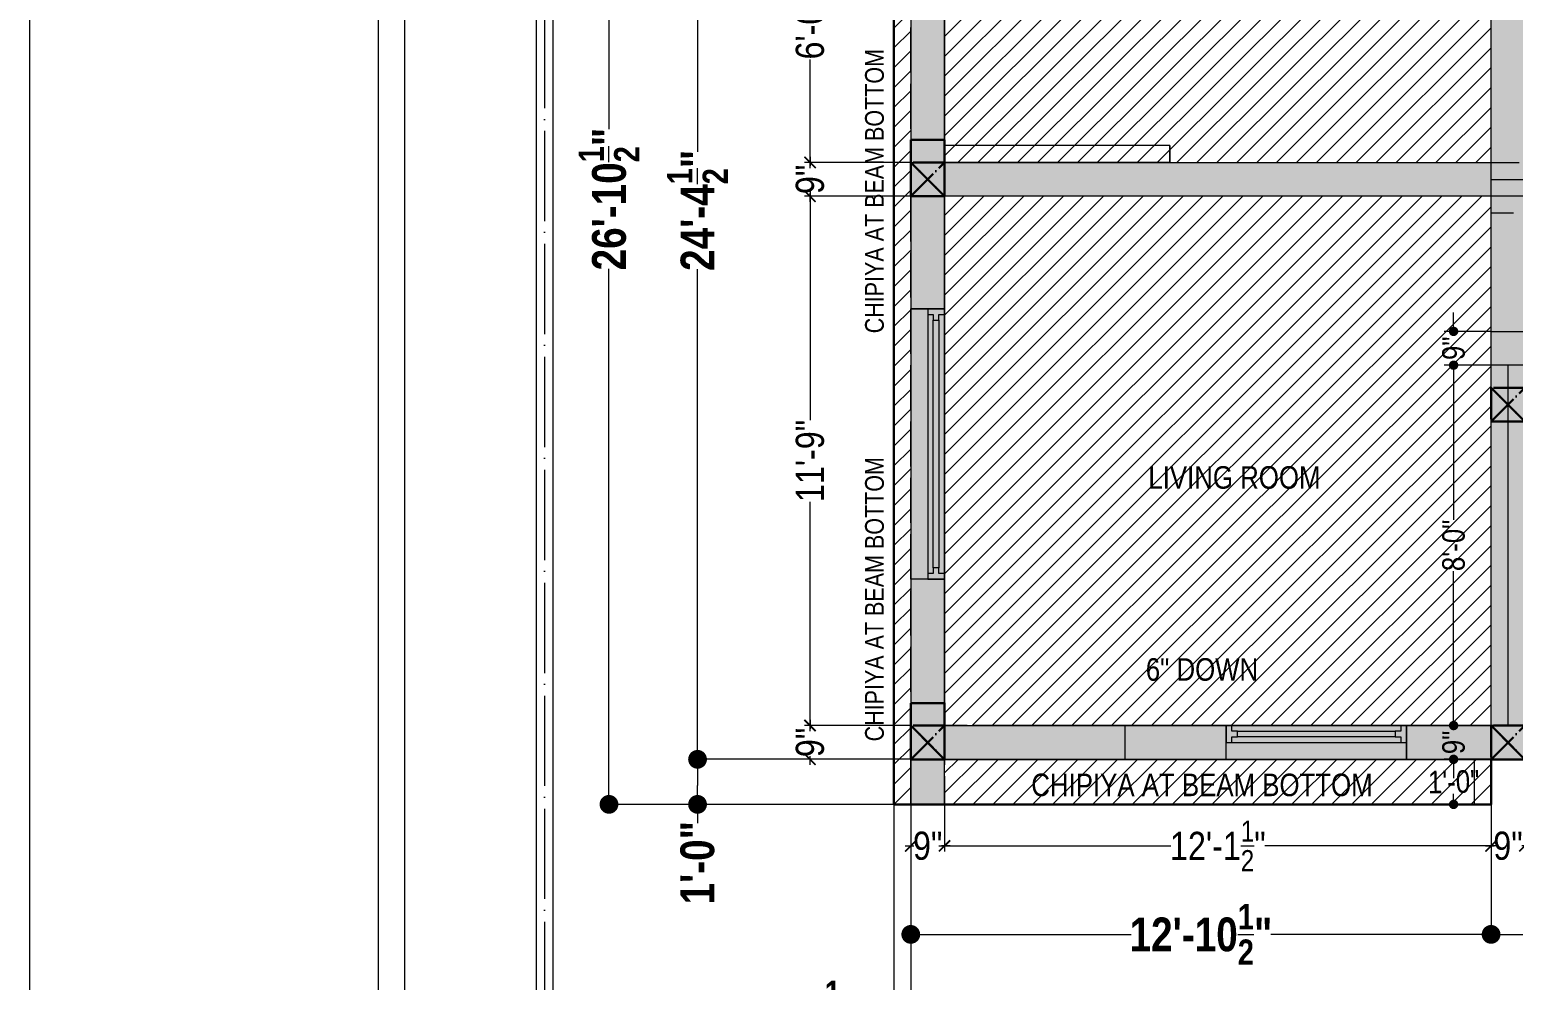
# Model space of a CAD drawing. Header units: millimetres. Extents: x 56222 to 154870, y -176352 to -121287.
# Drawn here: x 147873.1 to 148268.1, y -176090.8 to -175837.6 of the extents above; entities that cross this region are included whole.
import ezdxf

# ---------------------------------------------------------------- set-up
doc = ezdxf.new("R2010")
doc.units = ezdxf.units.MM
doc.header["$MEASUREMENT"] = 0
doc.header["$PDMODE"] = 35
doc.linetypes.add('ACAD_ISO02W100', pattern=[15, 12, -3])
doc.linetypes.add('ACAD_ISO04W100', pattern=[30, 24, -3, 0, -3])
doc.layers.get('Defpoints').update_dxf_attribs({"color": 220})
for name, color, linetype, lineweight in [('COLUMN', 1, 'Continuous', 30), ('COLUMN ( CENTER MARK )_', 5, 'ACAD_ISO04W100', 30), ('FIRST FLOOR ( TEXT )', 7, 'Continuous', 9), ('GROUND FLOOR', 7, 'Continuous', 9), ('GROUND FLOOR  ( PLINE )', 251, 'Continuous', 30), ('GROUND FLOOR ( DW_RAIL )', 7, 'Continuous', 9), ('SECTION', 7, 'Continuous', 9), ('X_SHEET', 7, 'Continuous', 9), ('XX~SLAB ( BEAM )~ ( DIM )', 7, 'Continuous', 9), ('XX~SLAB ( BEAM )~ ( HATCH )', 1, 'Continuous', 9), ('XX~SLAB ( HATCH )', 7, 'Continuous', 9), ('XX~STR BEAM', 5, 'ACAD_ISO02W100', 9)]:
    doc.layers.add(name, color=color, linetype=linetype, lineweight=lineweight)
doc.layers.add('GROUND FLOOR  ( Text )', color=251, linetype='Continuous')
doc.layers.add('XX~SLAB ( HATCH )~ PLINE', color=251, linetype='Continuous', lineweight=9, plot=False)
doc.layers.add('XX~SLAB ( PLINE )', color=251, linetype='Continuous', plot=False)
doc.styles.add('Cn BT~6', font='swissc.ttf', dxfattribs={"height": 6})
doc.styles.add("Cn_BT_0'-0", font='swissc.ttf')
doc.styles.add('Cn_BT_7½', font='swissc.ttf', dxfattribs={"height": 7.5})
doc.styles.add('Cn_BT_9 ( BOLD )', font='swisscb.ttf', dxfattribs={"height": 9})
doc.styles.add('KATHA', font='swissc.ttf')
doc.dimstyles.new('Cn BT~6', dxfattribs={"dimtxt": 0.18, "dimasz": 2.5, "dimexe": 2.5, "dimexo": 0, "dimgap": 0.09, "dimtad": 0, "dimdec": 3, "dimzin": 3, "dimdsep": 46, "dimlunit": 4, "dimtxsty": 'Cn BT~6', "dimblk": 'DOT', "dimcen": 0.09, "dimdle": 2, "dimclrd": 250, "dimclre": 250, "dimclrt": 5, "dimadec": 0, "dimazin": 0, "dimtfac": 0.75, "dimtdec": 3, "dimtofl": 0, "dimtmove": 0, "dimatfit": 3, "dimfxl": 1, "dimtolj": 1, "dimtzin": 0, "dimlwd": 15, "dimlwe": 15, "dimarcsym": 0})
doc.dimstyles.new('Cn_BT_7½', dxfattribs={"dimtxt": 9, "dimasz": 3, "dimexe": 1.5, "dimexo": 0, "dimgap": 0.09, "dimtad": 0, "dimdec": 3, "dimzin": 3, "dimdsep": 46, "dimlunit": 4, "dimtxsty": 'Cn_BT_7½', "dimblk": 'ARCHTICK', "dimcen": 0.09, "dimdle": 1.5, "dimclrd": 251, "dimclre": 251, "dimclrt": 14, "dimadec": 0, "dimazin": 0, "dimtfac": 0.75, "dimtdec": 3, "dimtofl": 0, "dimtmove": 0, "dimatfit": 3, "dimfxl": 0, "dimtolj": 1, "dimtzin": 0, "dimlwd": 15, "dimlwe": 15, "dimarcsym": 0})
doc.dimstyles.new('Cn_BT_9 ( BOLD )', dxfattribs={"dimtxt": 9, "dimasz": 5, "dimexe": 1.5, "dimexo": 0, "dimgap": 0.09, "dimtad": 0, "dimzin": 3, "dimdsep": 46, "dimlunit": 4, "dimtxsty": 'Cn_BT_9 ( BOLD )', "dimblk": 'DOT', "dimcen": 0.09, "dimdle": 1.5, "dimclrd": 251, "dimclre": 251, "dimclrt": 5, "dimadec": 0, "dimazin": 0, "dimtfac": 0.75, "dimtofl": 0, "dimtmove": 0, "dimatfit": 3, "dimfxl": 0, "dimtolj": 1, "dimtzin": 0, "dimlwd": 15, "dimlwe": 15, "dimarcsym": 0})
pattern_1 = [(45, (148103.1876, -176043.9437), (-2.65165, 2.65165), [])]
pattern_2 = [(45, (148116.6876, -175971.9437), (-2.65165, 2.65165), [])]

# ---------------------------------------------------------------- blocks, each defined once
blk = doc.blocks.new('_ArchTick')
at = {"color": 0, "linetype": 'ByBlock', "const_width": 0.15}
blk.add_lwpolyline([(-0.5, -0.5), (0.5, 0.5)], dxfattribs=at)
blk = doc.blocks.new('*D195')
at = {"layer": 'Defpoints', "color": 0, "transparency": 16777216}
for p in [(148107.69, -175800.94), (148080.87, -175872.94), (148107.69, -175872.94)]:
    blk.add_point(p, dxfattribs=at)
at = {"layer": 'XX~SLAB ( BEAM )~ ( DIM )', "color": 251, "lineweight": 15, "transparency": 16777216}
for p, q in [((148107.69, -175800.94), (148079.37, -175800.94)), ((148080.87, -175799.44), (148080.87, -175828.43)), ((148080.87, -175874.44), (148080.87, -175845.46)), ((148107.69, -175872.94), (148079.37, -175872.94))]:
    blk.add_line(p, q, dxfattribs=at)
at = {"layer": 'XX~SLAB ( BEAM )~ ( DIM )', "color": 251, "lineweight": 15, "transparency": 16777216, "xscale": 3, "yscale": 3, "zscale": 3}
for p, rotation in [((148080.87, -175800.94), 90), ((148080.87, -175872.94), 270)]:
    blk.add_blockref('_ArchTick', p, dxfattribs=dict(at, rotation=rotation))
at = {"layer": 'XX~SLAB ( BEAM )~ ( DIM )', "color": 14, "transparency": 16777216, "insert": (148080.87, -175836.94), "char_height": 7.5, "attachment_point": 5, "rotation": 90, "style": 'Cn_BT_7½'}
blk.add_mtext('\\A1;6\'-0"', dxfattribs=at)
blk = doc.blocks.new('*D194')
at = {"layer": 'Defpoints', "color": 0, "transparency": 16777216}
for p in [(148107.69, -175872.94), (148080.87, -175881.94), (148107.69, -175881.94)]:
    blk.add_point(p, dxfattribs=at)
at = {"layer": 'XX~SLAB ( BEAM )~ ( DIM )', "color": 251, "lineweight": 15, "transparency": 16777216}
for p, q in [((148080.87, -175871.44), (148080.87, -175873.79)), ((148107.69, -175872.94), (148079.37, -175872.94)), ((148107.69, -175881.94), (148079.37, -175881.94)), ((148080.87, -175883.44), (148080.87, -175881.1))]:
    blk.add_line(p, q, dxfattribs=at)
at = {"layer": 'XX~SLAB ( BEAM )~ ( DIM )', "color": 251, "lineweight": 15, "transparency": 16777216, "xscale": 3, "yscale": 3, "zscale": 3}
for p, rotation in [((148080.87, -175872.94), 90), ((148080.87, -175881.94), 270)]:
    blk.add_blockref('_ArchTick', p, dxfattribs=dict(at, rotation=rotation))
at = {"layer": 'XX~SLAB ( BEAM )~ ( DIM )', "color": 14, "transparency": 16777216, "insert": (148080.87, -175877.44), "char_height": 7.5, "attachment_point": 5, "rotation": 90, "style": 'Cn_BT_7½'}
blk.add_mtext('\\A1;9"', dxfattribs=at)
blk = doc.blocks.new('*D193')
at = {"layer": 'Defpoints', "color": 0, "transparency": 16777216}
for p in [(148107.69, -175881.94), (148080.87, -176022.94), (148107.69, -176022.94)]:
    blk.add_point(p, dxfattribs=at)
at = {"layer": 'XX~SLAB ( BEAM )~ ( DIM )', "color": 251, "lineweight": 15, "transparency": 16777216}
for p, q in [((148107.69, -175881.94), (148079.37, -175881.94)), ((148080.87, -175880.44), (148080.87, -175941.58)), ((148080.87, -176024.44), (148080.87, -175963.3)), ((148107.69, -176022.94), (148079.37, -176022.94))]:
    blk.add_line(p, q, dxfattribs=at)
at = {"layer": 'XX~SLAB ( BEAM )~ ( DIM )', "color": 251, "lineweight": 15, "transparency": 16777216, "xscale": 3, "yscale": 3, "zscale": 3}
for p, rotation in [((148080.87, -175881.94), 90), ((148080.87, -176022.94), 270)]:
    blk.add_blockref('_ArchTick', p, dxfattribs=dict(at, rotation=rotation))
at = {"layer": 'XX~SLAB ( BEAM )~ ( DIM )', "color": 14, "transparency": 16777216, "insert": (148080.87, -175952.44), "char_height": 7.5, "attachment_point": 5, "rotation": 90, "style": 'Cn_BT_7½'}
blk.add_mtext('\\A1;11\'-9"', dxfattribs=at)
blk = doc.blocks.new('*D192')
at = {"layer": 'Defpoints', "color": 0, "transparency": 16777216}
for p in [(148107.69, -176022.94), (148080.87, -176031.94), (148107.69, -176031.94)]:
    blk.add_point(p, dxfattribs=at)
at = {"layer": 'XX~SLAB ( BEAM )~ ( DIM )', "color": 251, "lineweight": 15, "transparency": 16777216}
for p, q in [((148080.87, -176021.44), (148080.87, -176023.79)), ((148107.69, -176022.94), (148079.37, -176022.94)), ((148107.69, -176031.94), (148079.37, -176031.94)), ((148080.87, -176033.44), (148080.87, -176031.1))]:
    blk.add_line(p, q, dxfattribs=at)
at = {"layer": 'XX~SLAB ( BEAM )~ ( DIM )', "color": 251, "lineweight": 15, "transparency": 16777216, "xscale": 3, "yscale": 3, "zscale": 3}
for p, rotation in [((148080.87, -176022.94), 90), ((148080.87, -176031.94), 270)]:
    blk.add_blockref('_ArchTick', p, dxfattribs=dict(at, rotation=rotation))
at = {"layer": 'XX~SLAB ( BEAM )~ ( DIM )', "color": 14, "transparency": 16777216, "insert": (148080.87, -176027.44), "char_height": 7.5, "attachment_point": 5, "rotation": 90, "style": 'Cn_BT_7½'}
blk.add_mtext('\\A1;9"', dxfattribs=at)
blk = doc.blocks.new('*D176')
at = {"layer": 'Defpoints', "color": 0, "transparency": 16777216}
for p in [(148107.69, -176043.94), (148116.69, -176043.94), (148116.69, -176055)]:
    blk.add_point(p, dxfattribs=at)
at = {"layer": 'XX~SLAB ( BEAM )~ ( DIM )', "color": 251, "lineweight": 15, "transparency": 16777216}
for p, q in [((148107.69, -176043.94), (148107.69, -176056.5)), ((148116.69, -176043.94), (148116.69, -176056.5)), ((148106.19, -176055), (148108.53, -176055)), ((148118.19, -176055), (148115.84, -176055))]:
    blk.add_line(p, q, dxfattribs=at)
at = {"layer": 'XX~SLAB ( BEAM )~ ( DIM )', "color": 251, "lineweight": 15, "transparency": 16777216, "xscale": 3, "yscale": 3, "zscale": 3, "rotation": 180}
blk.add_blockref('_ArchTick', (148107.69, -176055), dxfattribs=at)
at = {"layer": 'XX~SLAB ( BEAM )~ ( DIM )', "color": 251, "lineweight": 15, "transparency": 16777216, "xscale": 3, "yscale": 3, "zscale": 3}
blk.add_blockref('_ArchTick', (148116.69, -176055), dxfattribs=at)
at = {"layer": 'XX~SLAB ( BEAM )~ ( DIM )', "color": 14, "transparency": 16777216, "insert": (148112.19, -176055), "char_height": 7.5, "attachment_point": 5, "style": 'Cn_BT_7½'}
blk.add_mtext('\\A1;9"', dxfattribs=at)
blk = doc.blocks.new('*D175')
at = {"layer": 'Defpoints', "color": 0, "transparency": 16777216}
for p in [(148116.69, -176043.94), (148262.19, -176043.94), (148262.19, -176055)]:
    blk.add_point(p, dxfattribs=at)
at = {"layer": 'XX~SLAB ( BEAM )~ ( DIM )', "color": 251, "lineweight": 15, "transparency": 16777216}
for p, q in [((148116.69, -176043.94), (148116.69, -176056.5)), ((148262.19, -176043.94), (148262.19, -176056.5)), ((148115.19, -176055), (148176.9, -176055)), ((148263.69, -176055), (148201.97, -176055))]:
    blk.add_line(p, q, dxfattribs=at)
at = {"layer": 'XX~SLAB ( BEAM )~ ( DIM )', "color": 251, "lineweight": 15, "transparency": 16777216, "xscale": 3, "yscale": 3, "zscale": 3, "rotation": 180}
blk.add_blockref('_ArchTick', (148116.69, -176055), dxfattribs=at)
at = {"layer": 'XX~SLAB ( BEAM )~ ( DIM )', "color": 251, "lineweight": 15, "transparency": 16777216, "xscale": 3, "yscale": 3, "zscale": 3}
blk.add_blockref('_ArchTick', (148262.19, -176055), dxfattribs=at)
at = {"layer": 'XX~SLAB ( BEAM )~ ( DIM )', "color": 14, "transparency": 16777216, "insert": (148189.44, -176055), "char_height": 7.5, "attachment_point": 5, "style": 'Cn_BT_7½'}
blk.add_mtext('\\A1;12\'-1{\\H0.750000x;\\S1/2;}"', dxfattribs=at)
blk = doc.blocks.new('*D174')
at = {"layer": 'Defpoints', "color": 0, "transparency": 16777216}
for p in [(148271.19, -176031.94), (148262.19, -176043.94), (148271.19, -176055)]:
    blk.add_point(p, dxfattribs=at)
at = {"layer": 'XX~SLAB ( BEAM )~ ( DIM )', "color": 251, "lineweight": 15, "transparency": 16777216}
for p, q in [((148271.19, -176031.94), (148271.19, -176056.5)), ((148262.19, -176043.94), (148262.19, -176056.5)), ((148260.69, -176055), (148263.03, -176055)), ((148272.69, -176055), (148270.34, -176055))]:
    blk.add_line(p, q, dxfattribs=at)
at = {"layer": 'XX~SLAB ( BEAM )~ ( DIM )', "color": 251, "lineweight": 15, "transparency": 16777216, "xscale": 3, "yscale": 3, "zscale": 3, "rotation": 180}
blk.add_blockref('_ArchTick', (148262.19, -176055), dxfattribs=at)
at = {"layer": 'XX~SLAB ( BEAM )~ ( DIM )', "color": 251, "lineweight": 15, "transparency": 16777216, "xscale": 3, "yscale": 3, "zscale": 3}
blk.add_blockref('_ArchTick', (148271.19, -176055), dxfattribs=at)
at = {"layer": 'XX~SLAB ( BEAM )~ ( DIM )', "color": 14, "transparency": 16777216, "insert": (148266.69, -176055), "char_height": 7.5, "attachment_point": 5, "style": 'Cn_BT_7½'}
blk.add_mtext('\\A1;9"', dxfattribs=at)
blk = doc.blocks.new('_Dot')
at = {"color": 0, "linetype": 'ByBlock', "lineweight": -2}
blk.add_line((-0.5, 0), (-1, 0), dxfattribs=at)
at = {"color": 0, "linetype": 'ByBlock', "const_width": 0.5}
blk.add_lwpolyline([(-0.25, 0, 1), (0.25, 0, 1)], format="xyb", close=True, dxfattribs=at)
blk = doc.blocks.new('*D162')
at = {"layer": 'Defpoints', "color": 0, "transparency": 16777216}
for p in [(148262.19, -175917.94), (148252.21, -175926.94), (148262.19, -175926.94)]:
    blk.add_point(p, dxfattribs=at)
at = {"layer": 'XX~SLAB ( BEAM )~ ( DIM )', "color": 250, "lineweight": 15, "transparency": 16777216}
for p, q in [((148252.21, -175915.44), (148252.21, -175912.94)), ((148262.19, -175917.94), (148249.71, -175917.94)), ((148262.19, -175926.94), (148249.71, -175926.94)), ((148252.21, -175929.44), (148252.21, -175931.94))]:
    blk.add_line(p, q, dxfattribs=at)
at = {"layer": 'XX~SLAB ( BEAM )~ ( DIM )', "color": 250, "lineweight": 15, "transparency": 16777216, "xscale": 2.5, "yscale": 2.5, "zscale": 2.5}
for p, rotation in [((148252.21, -175917.94), 270), ((148252.21, -175926.94), 90)]:
    blk.add_blockref('_Dot', p, dxfattribs=dict(at, rotation=rotation))
at = {"layer": 'XX~SLAB ( BEAM )~ ( DIM )', "color": 5, "transparency": 16777216, "insert": (148252.21, -175922.44), "char_height": 6, "attachment_point": 5, "rotation": 90, "style": 'Cn BT~6'}
blk.add_mtext('\\A1;9"', dxfattribs=at)
blk = doc.blocks.new('*D161')
at = {"layer": 'Defpoints', "color": 0, "transparency": 16777216}
for p in [(148262.19, -175926.94), (148252.21, -176022.94), (148262.19, -176022.94)]:
    blk.add_point(p, dxfattribs=at)
at = {"layer": 'XX~SLAB ( BEAM )~ ( DIM )', "color": 250, "lineweight": 15, "transparency": 16777216}
for p, q in [((148262.19, -175926.94), (148249.71, -175926.94)), ((148252.21, -175929.44), (148252.21, -175968.11)), ((148252.21, -176020.44), (148252.21, -175981.78)), ((148262.19, -176022.94), (148249.71, -176022.94))]:
    blk.add_line(p, q, dxfattribs=at)
at = {"layer": 'XX~SLAB ( BEAM )~ ( DIM )', "color": 250, "lineweight": 15, "transparency": 16777216, "xscale": 2.5, "yscale": 2.5, "zscale": 2.5}
for p, rotation in [((148252.21, -175926.94), 90), ((148252.21, -176022.94), 270)]:
    blk.add_blockref('_Dot', p, dxfattribs=dict(at, rotation=rotation))
at = {"layer": 'XX~SLAB ( BEAM )~ ( DIM )', "color": 5, "transparency": 16777216, "insert": (148252.21, -175974.94), "char_height": 6, "attachment_point": 5, "rotation": 90, "style": 'Cn BT~6'}
blk.add_mtext('\\A1;8\'-0"', dxfattribs=at)
blk = doc.blocks.new('*D160')
at = {"layer": 'Defpoints', "color": 0, "transparency": 16777216}
for p in [(148262.19, -176022.94), (148252.21, -176031.94), (148262.19, -176031.94)]:
    blk.add_point(p, dxfattribs=at)
at = {"layer": 'XX~SLAB ( BEAM )~ ( DIM )', "color": 250, "lineweight": 15, "transparency": 16777216}
for p, q in [((148252.21, -176020.44), (148252.21, -176017.94)), ((148262.19, -176022.94), (148249.71, -176022.94)), ((148262.19, -176031.94), (148249.71, -176031.94)), ((148252.21, -176034.44), (148252.21, -176036.94))]:
    blk.add_line(p, q, dxfattribs=at)
at = {"layer": 'XX~SLAB ( BEAM )~ ( DIM )', "color": 250, "lineweight": 15, "transparency": 16777216, "xscale": 2.5, "yscale": 2.5, "zscale": 2.5}
for p, rotation in [((148252.21, -176022.94), 270), ((148252.21, -176031.94), 90)]:
    blk.add_blockref('_Dot', p, dxfattribs=dict(at, rotation=rotation))
at = {"layer": 'XX~SLAB ( BEAM )~ ( DIM )', "color": 5, "transparency": 16777216, "insert": (148252.21, -176027.44), "char_height": 6, "attachment_point": 5, "rotation": 90, "style": 'Cn BT~6'}
blk.add_mtext('\\A1;9"', dxfattribs=at)
blk = doc.blocks.new('*D158')
at = {"layer": 'Defpoints', "color": 0, "transparency": 16777216}
for p in [(148107.69, -175739.44), (148050.92, -176031.94), (148107.69, -176031.94)]:
    blk.add_point(p, dxfattribs=at)
at = {"layer": 'XX~SLAB ( BEAM )~ ( DIM )', "color": 251, "lineweight": 15, "transparency": 16777216}
for p, q in [((148107.69, -175739.44), (148049.42, -175739.44)), ((148050.92, -175744.44), (148050.92, -175870.07)), ((148050.92, -176026.94), (148050.92, -175901.32)), ((148107.69, -176031.94), (148049.42, -176031.94))]:
    blk.add_line(p, q, dxfattribs=at)
at = {"layer": 'XX~SLAB ( BEAM )~ ( DIM )', "color": 251, "lineweight": 15, "transparency": 16777216, "xscale": 5, "yscale": 5, "zscale": 5}
for p, rotation in [((148050.92, -175739.44), 90), ((148050.92, -176031.94), 270)]:
    blk.add_blockref('_Dot', p, dxfattribs=dict(at, rotation=rotation))
at = {"layer": 'XX~SLAB ( BEAM )~ ( DIM )', "color": 5, "transparency": 16777216, "insert": (148050.92, -175885.69), "char_height": 9, "attachment_point": 5, "rotation": 90, "style": 'Cn_BT_9 ( BOLD )'}
blk.add_mtext('\\A1;24\'-4{\\H0.750000x;\\S1/2;}"', dxfattribs=at)
blk = doc.blocks.new('*D157')
at = {"layer": 'Defpoints', "color": 0, "transparency": 16777216}
for p in [(148107.69, -176031.94), (148050.92, -176043.94), (148103.19, -176043.94)]:
    blk.add_point(p, dxfattribs=at)
at = {"layer": 'XX~SLAB ( BEAM )~ ( DIM )', "color": 251, "lineweight": 15, "transparency": 16777216}
for p, q in [((148107.69, -176031.94), (148049.42, -176031.94)), ((148050.92, -176036.94), (148050.92, -176038.94)), ((148103.19, -176043.94), (148049.42, -176043.94)), ((148050.92, -176043.94), (148050.92, -176048.94))]:
    blk.add_line(p, q, dxfattribs=at)
at = {"layer": 'XX~SLAB ( BEAM )~ ( DIM )', "color": 251, "lineweight": 15, "transparency": 16777216, "xscale": 5, "yscale": 5, "zscale": 5}
for p, rotation in [((148050.92, -176031.94), 90), ((148050.92, -176043.94), 270)]:
    blk.add_blockref('_Dot', p, dxfattribs=dict(at, rotation=rotation))
at = {"layer": 'XX~SLAB ( BEAM )~ ( DIM )', "color": 5, "transparency": 16777216, "insert": (148050.92, -176059.49), "char_height": 9, "attachment_point": 5, "rotation": 90, "style": 'Cn_BT_9 ( BOLD )'}
blk.add_mtext('\\A1;1\'-0"', dxfattribs=at)
blk = doc.blocks.new('*D154')
at = {"layer": 'Defpoints', "color": 0, "transparency": 16777216}
for p in [(148103.19, -175721.44), (148027.34, -176043.94), (148103.19, -176043.94)]:
    blk.add_point(p, dxfattribs=at)
at = {"layer": 'XX~SLAB ( BEAM )~ ( DIM )', "color": 251, "lineweight": 15, "transparency": 16777216}
for p, q in [((148103.19, -175721.44), (148025.84, -175721.44)), ((148027.34, -175726.44), (148027.34, -175864.07)), ((148027.34, -176038.94), (148027.34, -175901.31)), ((148103.19, -176043.94), (148025.84, -176043.94))]:
    blk.add_line(p, q, dxfattribs=at)
at = {"layer": 'XX~SLAB ( BEAM )~ ( DIM )', "color": 251, "lineweight": 15, "transparency": 16777216, "xscale": 5, "yscale": 5, "zscale": 5}
for p, rotation in [((148027.34, -175721.44), 90), ((148027.34, -176043.94), 270)]:
    blk.add_blockref('_Dot', p, dxfattribs=dict(at, rotation=rotation))
at = {"layer": 'XX~SLAB ( BEAM )~ ( DIM )', "color": 5, "transparency": 16777216, "insert": (148027.34, -175882.69), "char_height": 9, "attachment_point": 5, "rotation": 90, "style": 'Cn_BT_9 ( BOLD )'}
blk.add_mtext('\\A1;26\'-10{\\H0.750000x;\\S1/2;}"', dxfattribs=at)
blk = doc.blocks.new('*D152')
at = {"layer": 'Defpoints', "color": 0, "transparency": 16777216}
for p in [(148103.19, -176043.94), (148107.69, -176043.94), (148107.69, -176098.99)]:
    blk.add_point(p, dxfattribs=at)
at = {"layer": 'XX~SLAB ( BEAM )~ ( DIM )', "color": 251, "lineweight": 15, "transparency": 16777216}
for p, q in [((148103.19, -176043.94), (148103.19, -176100.49)), ((148107.69, -176043.94), (148107.69, -176100.49)), ((148098.19, -176098.99), (148093.19, -176098.99)), ((148112.69, -176098.99), (148117.69, -176098.99))]:
    blk.add_line(p, q, dxfattribs=at)
at = {"layer": 'XX~SLAB ( BEAM )~ ( DIM )', "color": 251, "lineweight": 15, "transparency": 16777216, "xscale": 5, "yscale": 5, "zscale": 5}
blk.add_blockref('_Dot', (148103.19, -176098.99), dxfattribs=at)
at = {"layer": 'XX~SLAB ( BEAM )~ ( DIM )', "color": 251, "lineweight": 15, "transparency": 16777216, "xscale": 5, "yscale": 5, "zscale": 5, "rotation": 180}
blk.add_blockref('_Dot', (148107.69, -176098.99), dxfattribs=at)
at = {"layer": 'XX~SLAB ( BEAM )~ ( DIM )', "color": 5, "transparency": 16777216, "insert": (148086.49, -176098.99), "char_height": 9, "attachment_point": 5, "style": 'Cn_BT_9 ( BOLD )'}
blk.add_mtext('\\A1;4{\\H0.750000x;\\S1/2;}"', dxfattribs=at)
blk = doc.blocks.new('*D151')
at = {"layer": 'Defpoints', "color": 0, "transparency": 16777216}
for p in [(148107.69, -176043.94), (148262.19, -176043.94), (148262.19, -176078.58)]:
    blk.add_point(p, dxfattribs=at)
at = {"layer": 'XX~SLAB ( BEAM )~ ( DIM )', "color": 251, "lineweight": 15, "transparency": 16777216}
for p, q in [((148107.69, -176043.94), (148107.69, -176080.08)), ((148262.19, -176043.94), (148262.19, -176080.08)), ((148112.69, -176078.58), (148166.34, -176078.58)), ((148257.19, -176078.58), (148203.54, -176078.58))]:
    blk.add_line(p, q, dxfattribs=at)
at = {"layer": 'XX~SLAB ( BEAM )~ ( DIM )', "color": 251, "lineweight": 15, "transparency": 16777216, "xscale": 5, "yscale": 5, "zscale": 5, "rotation": 180}
blk.add_blockref('_Dot', (148107.69, -176078.58), dxfattribs=at)
at = {"layer": 'XX~SLAB ( BEAM )~ ( DIM )', "color": 251, "lineweight": 15, "transparency": 16777216, "xscale": 5, "yscale": 5, "zscale": 5}
blk.add_blockref('_Dot', (148262.19, -176078.58), dxfattribs=at)
at = {"layer": 'XX~SLAB ( BEAM )~ ( DIM )', "color": 5, "transparency": 16777216, "insert": (148184.94, -176078.58), "char_height": 9, "attachment_point": 5, "style": 'Cn_BT_9 ( BOLD )'}
blk.add_mtext('\\A1;12\'-10{\\H0.750000x;\\S1/2;}"', dxfattribs=at)
blk = doc.blocks.new('*D150')
at = {"layer": 'Defpoints', "color": 0, "transparency": 16777216}
for p in [(148418.19, -176031.94), (148262.19, -176043.94), (148418.19, -176078.58)]:
    blk.add_point(p, dxfattribs=at)
at = {"layer": 'XX~SLAB ( BEAM )~ ( DIM )', "color": 251, "lineweight": 15, "transparency": 16777216}
for p, q in [((148418.19, -176031.94), (148418.19, -176080.08)), ((148262.19, -176043.94), (148262.19, -176080.08)), ((148267.19, -176078.58), (148326.65, -176078.58)), ((148413.19, -176078.58), (148353.73, -176078.58))]:
    blk.add_line(p, q, dxfattribs=at)
at = {"layer": 'XX~SLAB ( BEAM )~ ( DIM )', "color": 251, "lineweight": 15, "transparency": 16777216, "xscale": 5, "yscale": 5, "zscale": 5, "rotation": 180}
blk.add_blockref('_Dot', (148262.19, -176078.58), dxfattribs=at)
at = {"layer": 'XX~SLAB ( BEAM )~ ( DIM )', "color": 251, "lineweight": 15, "transparency": 16777216, "xscale": 5, "yscale": 5, "zscale": 5}
blk.add_blockref('_Dot', (148418.19, -176078.58), dxfattribs=at)
at = {"layer": 'XX~SLAB ( BEAM )~ ( DIM )', "color": 5, "transparency": 16777216, "insert": (148340.19, -176078.58), "char_height": 9, "attachment_point": 5, "style": 'Cn_BT_9 ( BOLD )'}
blk.add_mtext('\\A1;13\'-0"', dxfattribs=at)
blk = doc.blocks.new('*D147')
at = {"layer": 'Defpoints', "color": 0, "transparency": 16777216}
for p in [(148107.69, -176043.94), (148508.19, -176043.94), (148508.19, -176098.99)]:
    blk.add_point(p, dxfattribs=at)
at = {"layer": 'XX~SLAB ( BEAM )~ ( DIM )', "color": 251, "lineweight": 15, "transparency": 16777216}
for p, q in [((148107.69, -176043.94), (148107.69, -176100.49)), ((148508.19, -176043.94), (148508.19, -176100.49)), ((148112.69, -176098.99), (148292.3, -176098.99)), ((148503.19, -176098.99), (148323.58, -176098.99))]:
    blk.add_line(p, q, dxfattribs=at)
at = {"layer": 'XX~SLAB ( BEAM )~ ( DIM )', "color": 251, "lineweight": 15, "transparency": 16777216, "xscale": 5, "yscale": 5, "zscale": 5, "rotation": 180}
blk.add_blockref('_Dot', (148107.69, -176098.99), dxfattribs=at)
at = {"layer": 'XX~SLAB ( BEAM )~ ( DIM )', "color": 251, "lineweight": 15, "transparency": 16777216, "xscale": 5, "yscale": 5, "zscale": 5}
blk.add_blockref('_Dot', (148508.19, -176098.99), dxfattribs=at)
at = {"layer": 'XX~SLAB ( BEAM )~ ( DIM )', "color": 5, "transparency": 16777216, "insert": (148307.94, -176098.99), "char_height": 9, "attachment_point": 5, "style": 'Cn_BT_9 ( BOLD )'}
blk.add_mtext('\\A1;33\'-4{\\H0.750000x;\\S1/2;}"', dxfattribs=at)
blk = doc.blocks.new('*D146')
at = {"layer": 'Defpoints', "color": 0, "transparency": 16777216}
for p in [(148103.19, -176043.94), (148508.19, -176043.94), (148508.19, -176121.67)]:
    blk.add_point(p, dxfattribs=at)
at = {"layer": 'XX~SLAB ( BEAM )~ ( DIM )', "color": 251, "lineweight": 15, "transparency": 16777216}
for p, q in [((148103.19, -176043.94), (148103.19, -176123.17)), ((148508.19, -176043.94), (148508.19, -176123.17)), ((148108.19, -176121.67), (148292.12, -176121.67)), ((148503.19, -176121.67), (148319.26, -176121.67))]:
    blk.add_line(p, q, dxfattribs=at)
at = {"layer": 'XX~SLAB ( BEAM )~ ( DIM )', "color": 251, "lineweight": 15, "transparency": 16777216, "xscale": 5, "yscale": 5, "zscale": 5, "rotation": 180}
blk.add_blockref('_Dot', (148103.19, -176121.67), dxfattribs=at)
at = {"layer": 'XX~SLAB ( BEAM )~ ( DIM )', "color": 251, "lineweight": 15, "transparency": 16777216, "xscale": 5, "yscale": 5, "zscale": 5}
blk.add_blockref('_Dot', (148508.19, -176121.67), dxfattribs=at)
at = {"layer": 'XX~SLAB ( BEAM )~ ( DIM )', "color": 5, "transparency": 16777216, "insert": (148305.69, -176121.67), "char_height": 9, "attachment_point": 5, "style": 'Cn_BT_9 ( BOLD )'}
blk.add_mtext('\\A1;33\'-9"', dxfattribs=at)
blk = doc.blocks.new('*D142')
at = {"layer": 'Defpoints', "color": 0, "transparency": 16777216}
for p in [(148262.19, -176031.94), (148252.21, -176043.94), (148262.19, -176043.94)]:
    blk.add_point(p, dxfattribs=at)
at = {"layer": 'XX~SLAB ( BEAM )~ ( DIM )', "color": 250, "lineweight": 15, "transparency": 16777216}
for p, q in [((148262.19, -176031.94), (148249.71, -176031.94)), ((148252.21, -176034.44), (148252.21, -176034.77)), ((148252.21, -176041.44), (148252.21, -176041.11)), ((148262.19, -176043.94), (148249.71, -176043.94))]:
    blk.add_line(p, q, dxfattribs=at)
at = {"layer": 'XX~SLAB ( BEAM )~ ( DIM )', "color": 250, "lineweight": 15, "transparency": 16777216, "xscale": 2.5, "yscale": 2.5, "zscale": 2.5}
for p, rotation in [((148252.21, -176031.94), 90), ((148252.21, -176043.94), 270)]:
    blk.add_blockref('_Dot', p, dxfattribs=dict(at, rotation=rotation))
at = {"layer": 'XX~SLAB ( BEAM )~ ( DIM )', "color": 5, "transparency": 16777216, "insert": (148252.21, -176037.94), "char_height": 6, "attachment_point": 5, "rotation": 1, "style": 'Cn BT~6'}
blk.add_mtext('\\A1;1\'-0"', dxfattribs=at)

msp = doc.modelspace()

# ---------------------------------------------------------------- hatches: boundary and pattern name
at = {"layer": 'XX~SLAB ( BEAM )~ ( HATCH )'}
h = msp.add_hatch(dxfattribs=at)
h.set_pattern_fill('AR-CONC', color=256, style=0)
h.set_pattern_definition([(50, (148103.1876, -176043.9437), (7.1726, -0.62752), [0.75, -8.25]), (355, (148103.1876, -176043.944), (-1.38751, 7.52192), [0.6, -6.6]), (100.4514, (148103.785, -176043.996), (5.78509, 6.8944), [0.6374, -7.01142]), (46.1842, (148103.188, -176041.944), (10.67241, -1.65519), [1.125, -12.375]), (96.6356, (148104.077, -176042.082), (9.34663, 9.74118), [0.9561, -10.51713]), (351.1842, (148103.188, -176041.944), (9.34662, 9.74119), [0.9, -9.9]), (21, (148104.1876, -176042.4437), (5.96907, -4.02619), [0.75, -8.25]), (326, (148104.1876, -176042.444), (2.43315, 7.2515), [0.6, -6.6]), (71.4514, (148104.685, -176042.779), (8.40223, 3.225305), [0.6374, -7.01142]), (37.5, (148103.1876, -176043.9437), (0.121599, 3.328939), [0, -6.52, 0, -6.7, 0, -6.625]), (7.5, (148103.1876, -176043.9437), (2.630695, 3.944117), [0, -3.82, 0, -6.37, 0, -2.525]), (327.5, (148100.9576, -176043.9437), (5.338224, -0.225549), [0, -2.5, 0, -7.8, 0, -10.35]), (317.5, (148099.9576, -176043.9437), (5.83186, 1.00105), [0, -3.25, 0, -5.18, 0, -7.35])])
h.paths.add_polyline_path([(148103.1876, -175721.4437), (148508.1876, -175721.4437), (148508.1872, -176031.9437), (148499.1875, -176031.9437), (148499.1876, -176013.9437), (148418.1876, -176013.9437), (148418.1876, -176031.9437), (148262.1876, -176031.9437), (148262.1876, -176043.9437), (148103.1876, -176043.9437)])
h.paths.add_polyline_path([(148262.1876, -176043.9437), (148116.6876, -176043.9437), (148116.6876, -176031.9437), (148262.1876, -176031.9437)], flags=17)
h.paths.add_polyline_path([(148107.6876, -176043.9437), (148103.1876, -176043.9437), (148103.1876, -175721.4437), (148107.6876, -175721.4437)], flags=16)
h.paths.add_polyline_path([(148116.6876, -175872.9437), (148262.1876, -175872.9437), (148262.1876, -175800.9437), (148116.6876, -175800.9437)], flags=16)
h.paths.add_polyline_path([(148116.6876, -175748.4437), (148262.1876, -175748.4437), (148262.1876, -175791.9437), (148116.6876, -175791.9437)], flags=16)
h.paths.add_polyline_path([(148116.6876, -175725.9437), (148262.1876, -175725.9437), (148262.1876, -175739.4437), (148116.6876, -175739.4437)], flags=16)
h.paths.add_polyline_path([(148271.1876, -175725.9437), (148340.1876, -175725.9437), (148340.1876, -175739.4437), (148271.1876, -175739.4437)], flags=16)
h.paths.add_polyline_path([(148271.1876, -175748.4437), (148340.1876, -175748.4437), (148340.1876, -175791.9437), (148271.1876, -175791.9437)], flags=16)
h.paths.add_polyline_path([(148349.1876, -175748.4437), (148499.1876, -175748.4437), (148499.1876, -175877.4437), (148349.1876, -175877.4437)], flags=16)
h.paths.add_polyline_path([(148271.1876, -175877.4437), (148340.1876, -175877.4437), (148340.1876, -175800.9437), (148271.1876, -175800.9437)], flags=16)
h.paths.add_polyline_path([(148349.1876, -175725.9437), (148499.1876, -175725.9437), (148499.1876, -175739.4437), (148349.1876, -175739.4437)], flags=16)
h.paths.add_polyline_path([(148418.1876, -175886.4437), (148499.1876, -175886.4437), (148499.1876, -176004.9437), (148418.1876, -176004.9437)], flags=16)
h.paths.add_polyline_path([(148271.1876, -175886.4437), (148409.1876, -175886.4437), (148409.1876, -175917.9437), (148271.1876, -175917.9437)], flags=16)
h.paths.add_polyline_path([(148271.1876, -175926.9437), (148409.1876, -175926.9437), (148409.1876, -176031.9437), (148271.1876, -176031.9437)], flags=16)
h.paths.add_polyline_path([(148116.6876, -176022.9437), (148262.1876, -176022.9437), (148262.1876, -175881.9437), (148116.6876, -175881.9437)], flags=16)
at = {"layer": 'XX~SLAB ( HATCH )'}
h = msp.add_hatch(dxfattribs=at)
h.set_pattern_fill('ANSI31', color=5, scale=30, style=0)
h.set_pattern_definition(pattern_1)
h.paths.add_polyline_path([(148107.6876, -176043.9437), (148103.1876, -176043.9437), (148103.1876, -175721.4437), (148107.6876, -175721.4437)])
h = msp.add_hatch(dxfattribs=at)
h.set_pattern_fill('ANSI31', color=6, scale=30, style=0)
h.set_pattern_definition(pattern_1)
h.paths.add_polyline_path([(148107.6876, -176043.9437), (148103.1876, -176043.9437), (148103.1876, -175721.4437), (148107.6876, -175721.4437)])
h = msp.add_hatch(dxfattribs=at)
h.set_pattern_fill('ANSI31', color=256, scale=30, style=0)
h.set_pattern_definition(pattern_2)
h.paths.add_polyline_path([(148116.6876, -175872.9437), (148262.1876, -175872.9437), (148262.1876, -175800.9437), (148116.6876, -175800.9437)])
h = msp.add_hatch(dxfattribs=at)
h.set_pattern_fill('ANSI31', color=256, scale=30, style=0)
h.set_pattern_definition(pattern_2)
h.paths.add_polyline_path([(148116.6876, -176022.9437), (148262.1876, -176022.9437), (148262.1876, -175881.9437), (148116.6876, -175881.9437)])
h = msp.add_hatch(dxfattribs=at)
h.set_pattern_fill('ANSI31', color=6, scale=30, style=0)
h.set_pattern_definition([(45, (162590.988, -176500.6695), (-2.6516504, 2.6516504), [])])
h.paths.add_polyline_path([(148262.1876, -176043.9437), (148116.6876, -176043.9437), (148116.6876, -176031.9437), (148262.1876, -176031.9437)])

# ---------------------------------------------------------------- linework, layer by layer
at = {"layer": 'COLUMN'}
for points in [[(148107.6876, -175866.9437), (148116.6876, -175866.9437), (148116.6876, -175881.9437), (148107.6876, -175881.9437)], [(148107.6876, -176016.9437), (148116.6876, -176016.9437), (148116.6876, -176031.9437), (148107.6876, -176031.9437)]]:
    msp.add_lwpolyline(points, close=True, dxfattribs=at)
at = {"layer": 'COLUMN ( CENTER MARK )_', "ltscale": 0.35}
for points in [[(148116.6876, -175872.9437), (148116.6876, -175881.9437), (148107.6876, -175881.9437), (148116.6876, -175872.9437), (148107.6876, -175872.9437), (148116.6876, -175881.9437), (148107.6876, -175872.9437), (148107.6876, -175881.9437), (148116.6876, -175881.9437)], [(148271.1876, -175932.9437), (148271.1876, -175941.9437), (148262.1876, -175941.9437), (148271.1876, -175932.9437), (148262.1876, -175932.9437), (148271.1876, -175941.9437), (148262.1876, -175932.9437), (148262.1876, -175941.9437), (148271.1876, -175941.9437)], [(148116.6876, -176022.9437), (148116.6876, -176031.9437), (148107.6876, -176031.9437), (148116.6876, -176022.9437), (148107.6876, -176022.9437), (148116.6876, -176031.9437), (148107.6876, -176022.9437), (148107.6876, -176031.9437), (148116.6876, -176031.9437)], [(148271.1876, -176022.9437), (148271.1876, -176031.9437), (148262.1876, -176031.9437), (148271.1876, -176022.9437), (148262.1876, -176022.9437), (148271.1876, -176031.9437), (148262.1876, -176022.9437), (148262.1876, -176031.9437), (148271.1876, -176031.9437)]]:
    msp.add_lwpolyline(points, close=True, dxfattribs=at)
at = {"layer": 'GROUND FLOOR'}
for p, q in [((148007.9376, -175681.6937), (148007.9376, -176148.6937)), ((148012.4376, -175686.1937), (148012.4376, -176144.1937)), ((148107.6876, -175739.4437), (148107.6876, -176031.9437)), ((148116.6876, -175748.4437), (148116.6876, -175868.4437)), ((148176.6876, -175868.4437), (148116.6876, -175868.4437)), ((148176.6876, -175868.4437), (148176.6876, -175872.9437)), ((148116.6876, -175872.9437), (148116.6876, -176031.9437)), ((148176.6876, -175872.9437), (148116.6876, -175872.9437)), ((148116.6876, -175911.9437), (148107.6876, -175911.9437)), ((148116.6876, -175983.9437), (148107.6876, -175983.9437)), ((148266.6876, -176022.9437), (148164.6876, -176022.9437)), ((148164.6876, -176022.9437), (148164.6876, -176031.9437)), ((148191.6876, -176031.9437), (148191.6876, -176022.9437)), ((148239.6876, -176031.9437), (148239.6876, -176022.9437)), ((148418.1876, -176031.9437), (148107.6876, -176031.9437))]:
    msp.add_line(p, q, dxfattribs=at)
at = {"layer": 'GROUND FLOOR', "linetype": 'ACAD_ISO02W100', "ltscale": 0.7}
msp.add_line((148164.6876, -176022.9437), (148116.6876, -176022.9437), dxfattribs=at)
at = {"layer": 'GROUND FLOOR', "color": 1, "linetype": 'ACAD_ISO04W100'}
msp.add_lwpolyline([(148508.1876, -175683.9437), (148010.1876, -175683.9437), (148010.1876, -176146.4437), (148508.1876, -176146.4437)], dxfattribs=at)
at = {"layer": 'GROUND FLOOR', "color": 1, "linetype": 'ACAD_ISO02W100', "ltscale": 0.7}
msp.add_lwpolyline([(148262.1876, -176031.9437), (148262.1876, -176043.9437), (148103.1876, -176043.9437), (148103.1876, -175721.4437), (148508.1876, -175721.4437)], dxfattribs=at)
at = {"layer": 'GROUND FLOOR  ( PLINE )', "lineweight": 9}
for points in [[(148116.6876, -175872.9437), (148176.6876, -175872.9437), (148176.6876, -175868.4437), (148116.6876, -175868.4437), (148116.6876, -175832.4437), (148107.6876, -175832.4437), (148107.6876, -175911.9437), (148116.6876, -175911.9437)], [(148271.1876, -175949.4437), (148313.1876, -175949.4437), (148313.1876, -175926.9437), (148308.6876, -175926.9437), (148308.6876, -175944.9437), (148271.1876, -175944.9437), (148271.1876, -175926.9437), (148266.6876, -175926.9437), (148266.6876, -176022.9437), (148239.6876, -176022.9437), (148239.6876, -176031.9437), (148271.1876, -176031.9437)], [(148116.6876, -175983.9437), (148107.6876, -175983.9437), (148107.6876, -176031.9437), (148116.6876, -176031.9437)], [(148191.6876, -176022.9437), (148164.6876, -176022.9437), (148164.6876, -176031.9437), (148191.6876, -176031.9437)]]:
    msp.add_lwpolyline(points, close=True, dxfattribs=at)
at = {"layer": 'GROUND FLOOR ( DW_RAIL )'}
for points in [[(148116.6876, -175983.9437), (148116.6876, -175982.4437), (148115.1876, -175982.4437), (148115.1876, -175980.9437), (148113.6876, -175980.9437), (148113.6876, -175914.9437), (148115.1876, -175914.9437), (148115.1876, -175913.4437), (148116.6876, -175913.4437), (148116.6876, -175911.9437), (148112.1876, -175911.9437), (148112.1876, -175913.4437), (148113.6876, -175913.4437), (148113.6876, -175914.9437), (148115.1876, -175914.9437), (148115.1876, -175980.9437), (148113.6876, -175980.9437), (148113.6876, -175982.4437), (148112.1876, -175982.4437), (148112.1876, -175983.9437), (148116.6876, -175983.9437), (148116.6876, -175911.9437), (148112.1876, -175911.9437), (148112.1876, -175983.9437)], [(148239.6876, -176022.9437), (148238.1876, -176022.9437), (148238.1876, -176024.4437), (148236.6876, -176024.4437), (148236.6876, -176025.9437), (148194.6876, -176025.9437), (148194.6876, -176024.4437), (148193.1876, -176024.4437), (148193.1876, -176022.9437), (148191.6876, -176022.9437), (148191.6876, -176027.4437), (148193.1876, -176027.4437), (148193.1876, -176025.9437), (148194.6876, -176025.9437), (148194.6876, -176024.4437), (148236.6876, -176024.4437), (148236.6876, -176025.9437), (148238.1876, -176025.9437), (148238.1876, -176027.4437), (148239.6876, -176027.4437), (148239.6876, -176022.9437), (148191.6876, -176022.9437), (148191.6876, -176027.4437), (148239.6876, -176027.4437)]]:
    msp.add_lwpolyline(points, close=True, dxfattribs=at)
at = {"layer": 'SECTION'}
msp.add_lwpolyline([(147873.111, -174807.8014), (151005.4513, -174807.8014), (151005.4513, -176352.3903), (147873.111, -176352.3903)], close=True, dxfattribs=at)
at = {"layer": 'X_SHEET'}
for points in [[(148733.163, -176176.3276), (147966.0147, -176176.3276), (147966.0147, -175641.3948), (148733.163, -175641.3948)], [(148726.163, -176169.3276), (147973.0147, -176169.3276), (147973.0147, -175648.3948), (148726.163, -175648.3948)]]:
    msp.add_lwpolyline(points, close=True, dxfattribs=at)
at = {"layer": 'XX~SLAB ( HATCH )~ PLINE', "color": 0}
for points in [[(148107.6876, -176043.9437), (148103.1876, -176043.9437), (148103.1876, -175721.4437), (148107.6876, -175721.4437)], [(148107.6876, -176043.9437), (148103.1876, -176043.9437), (148103.1876, -175721.4437), (148107.6876, -175721.4437)], [(148116.6876, -175872.9437), (148262.1876, -175872.9437), (148262.1876, -175800.9437), (148116.6876, -175800.9437)], [(148116.6876, -176022.9437), (148262.1876, -176022.9437), (148262.1876, -175881.9437), (148116.6876, -175881.9437)], [(148262.1876, -176043.9437), (148116.6876, -176043.9437), (148116.6876, -176031.9437), (148262.1876, -176031.9437)]]:
    msp.add_lwpolyline(points, close=True, dxfattribs=at)
at = {"layer": 'XX~SLAB ( PLINE )', "color": 250, "lineweight": 30}
msp.add_lwpolyline([(148103.1876, -175721.4437), (148508.1876, -175721.4437), (148508.1872, -176031.9437), (148499.1875, -176031.9437), (148499.1876, -176013.9437), (148418.1876, -176013.9437), (148418.1876, -176031.9437), (148262.1876, -176031.9437), (148262.1876, -176043.9437), (148103.1876, -176043.9437)], close=True, dxfattribs=at)
at = {"layer": 'XX~STR BEAM', "color": 5}
for points in [[(148116.6876, -176043.9437), (148107.6876, -176043.9437), (148107.6876, -175721.4437), (148116.6876, -175721.4437)], [(148271.1876, -176031.9437), (148262.1876, -176031.9437), (148262.1876, -175721.4437), (148271.1876, -175721.4437)], [(148107.6876, -175881.9437), (148107.6876, -175872.9437), (148271.1875, -175872.9437), (148271.1876, -175881.9437)], [(148262.1876, -175886.4437), (148262.1876, -175877.4437), (148508.1876, -175877.4437), (148508.1876, -175886.4437)], [(148262.1876, -175926.9437), (148262.1876, -175917.9437), (148418.1876, -175917.9437), (148418.1876, -175926.9437)], [(148107.6876, -176031.9437), (148271.1876, -176031.9437), (148271.1876, -176022.9437), (148107.6876, -176022.9437)], [(148257.6876, -176043.9437), (148262.1876, -176043.9437), (148262.1876, -176031.9437), (148257.6876, -176031.9437)]]:
    msp.add_lwpolyline(points, close=True, dxfattribs=at)

# ---------------------------------------------------------------- texts
at = {"layer": 'FIRST FLOOR ( TEXT )', "color": 6, "char_height": 5, "attachment_point": 5, "rotation": 90, "style": 'KATHA'}
for insert in [(148098.0514, -175880.5739), (148098.0514, -175989.2866)]:
    msp.add_mtext('CHIPIYA AT BEAM BOTTOM', dxfattribs=dict(at, insert=insert))
at = {"layer": 'FIRST FLOOR ( TEXT )', "color": 5, "insert": (148185.222, -176008.0365), "char_height": 6, "attachment_point": 5, "style": 'KATHA'}
msp.add_mtext('6" DOWN', dxfattribs=at)
at = {"layer": 'FIRST FLOOR ( TEXT )', "color": 6, "insert": (148185.222, -176038.7966), "char_height": 6, "attachment_point": 5, "style": 'KATHA'}
msp.add_mtext('CHIPIYA AT BEAM BOTTOM', dxfattribs=at)
at = {"layer": 'GROUND FLOOR  ( Text )', "insert": (148193.8569, -175956.8859), "char_height": 6, "attachment_point": 5, "style": "Cn_BT_0'-0"}
msp.add_mtext('LIVING ROOM', dxfattribs=at)

# ---------------------------------------------------------------- dimensions: what is measured, and where the dimension line sits
at = {"layer": 'XX~SLAB ( BEAM )~ ( DIM )'}
for base, p1, p2, picture, middle in [((148027.3366, -176043.9437), (148103.1876, -175721.4437), (148103.1876, -176043.9437), '*D154', (148027.3366, -175882.6937)), ((148050.9229, -176031.9437), (148107.6876, -175739.4437), (148107.6876, -176031.9437), '*D158', (148050.9229, -175885.6937)), ((148050.9229, -176043.9437), (148107.6876, -176031.9437), (148103.1876, -176043.9437), '*D157', (148050.9229, -176059.4918))]:
    dim = msp.add_linear_dim(base=base, p1=p1, p2=p2, angle=90, dimstyle='Cn_BT_9 ( BOLD )', dxfattribs=at)
    dim.commit()
    dim.dimension.update_dxf_attribs({"geometry": picture, "text_midpoint": middle})
for base, p1, p2, dimstyle, picture, middle in [((148080.869, -175872.9437), (148107.6876, -175800.9437), (148107.6876, -175872.9437), 'Cn_BT_7½', '*D195', (148080.869, -175836.9437)), ((148080.869, -175881.9437), (148107.6876, -175872.9437), (148107.6876, -175881.9437), 'Cn_BT_7½', '*D194', (148080.869, -175877.4437)), ((148080.869, -176022.9437), (148107.6876, -175881.9437), (148107.6876, -176022.9437), 'Cn_BT_7½', '*D193', (148080.869, -175952.4437)), ((148252.2098, -175926.9437), (148262.1876, -175917.9437), (148262.1876, -175926.9437), 'Cn BT~6', '*D162', (148252.2098, -175922.4437)), ((148252.2098, -176022.9437), (148262.1876, -175926.9437), (148262.1876, -176022.9437), 'Cn BT~6', '*D161', (148252.2098, -175974.9437)), ((148252.2098, -176031.9437), (148262.1876, -176022.9437), (148262.1876, -176031.9437), 'Cn BT~6', '*D160', (148252.2098, -176027.4437)), ((148080.869, -176031.9437), (148107.6876, -176022.9437), (148107.6876, -176031.9437), 'Cn_BT_7½', '*D192', (148080.869, -176027.4437))]:
    dim = msp.add_linear_dim(base=base, p1=p1, p2=p2, angle=90, dimstyle=dimstyle, override={"dimtmove": 1}, dxfattribs=at)
    dim.commit()
    dim.dimension.update_dxf_attribs({"geometry": picture, "text_midpoint": middle})
dim = msp.add_linear_dim(base=(148252.2098, -176043.9437), p1=(148262.1876, -176031.9437), p2=(148262.1876, -176043.9437), angle=90, dimstyle='Cn BT~6', override={"dimtmove": 1}, dxfattribs=at)
dim.commit()
dim.dimension.update_dxf_attribs({"geometry": '*D142', "text_midpoint": (148252.2098, -176037.9437), "text_rotation": 1})
for base, p1, p2, dimstyle, picture, middle in [((148418.1876, -176078.5812), (148262.1876, -176043.9437), (148418.1876, -176031.9437), 'Cn_BT_9 ( BOLD )', '*D150', (148340.1876, -176078.5812)), ((148271.1876, -176055.0023), (148262.1876, -176043.9437), (148271.1876, -176031.9437), 'Cn_BT_7½', '*D174', (148266.6876, -176055.0023)), ((148262.1876, -176078.5812), (148107.6876, -176043.9437), (148262.1876, -176043.9437), 'Cn_BT_9 ( BOLD )', '*D151', (148184.9376, -176078.5812)), ((148116.6876, -176055.0023), (148107.6876, -176043.9437), (148116.6876, -176043.9437), 'Cn_BT_7½', '*D176', (148112.1876, -176055.0023)), ((148262.1876, -176055.0023), (148116.6876, -176043.9437), (148262.1876, -176043.9437), 'Cn_BT_7½', '*D175', (148189.4376, -176055.0023))]:
    dim = msp.add_linear_dim(base=base, p1=p1, p2=p2, dimstyle=dimstyle, override={"dimtmove": 1}, dxfattribs=at)
    dim.commit()
    dim.dimension.update_dxf_attribs({"geometry": picture, "text_midpoint": middle})
dim = msp.add_linear_dim(base=(148107.6876, -176098.9938), p1=(148103.1876, -176043.9437), p2=(148107.6876, -176043.9437), dimstyle='Cn_BT_9 ( BOLD )', dxfattribs=at)
dim.commit()
dim.dimension.update_dxf_attribs({"geometry": '*D152', "text_midpoint": (148086.4907, -176098.9938), "dimtype": 160})
for base, p1, picture, middle in [((148508.1876, -176121.671), (148103.1876, -176043.9437), '*D146', (148305.6876, -176121.671)), ((148508.1876, -176098.9938), (148107.6876, -176043.9437), '*D147', (148307.9376, -176098.9938))]:
    dim = msp.add_linear_dim(base=base, p1=p1, p2=(148508.1876, -176043.9437), dimstyle='Cn_BT_9 ( BOLD )', dxfattribs=at)
    dim.commit()
    dim.dimension.update_dxf_attribs({"geometry": picture, "text_midpoint": middle})

doc.saveas('drawing.dxf')
